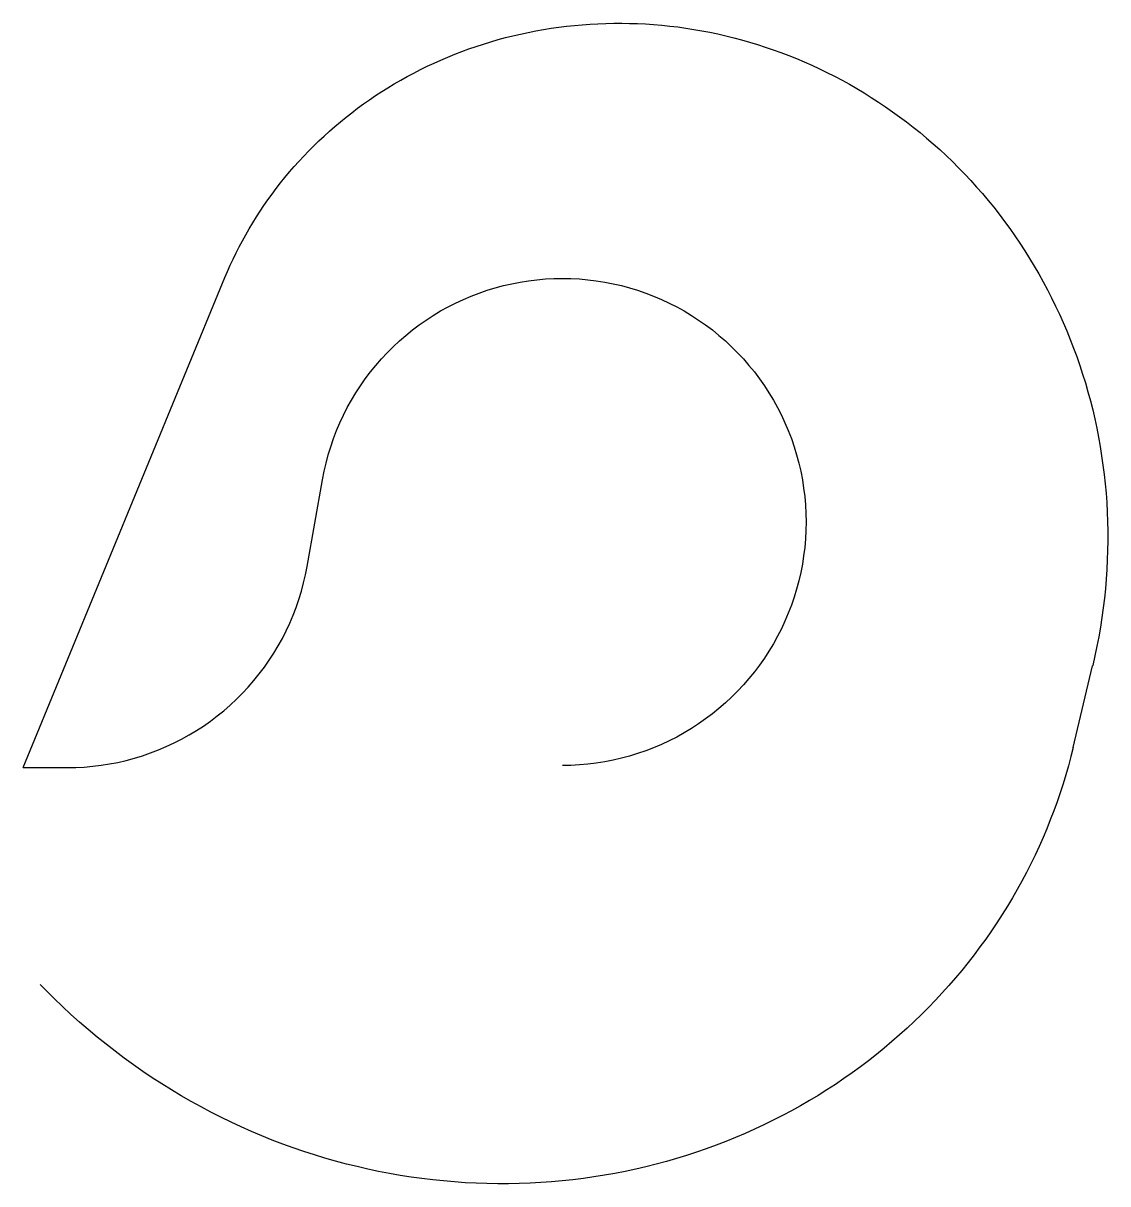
# Model space of a CAD drawing. Header units: metres. Extents: x 0 to 15574, y -5977 to 10692.
import ezdxf

# ---------------------------------------------------------------- set-up
doc = ezdxf.new("R2010")
doc.units = ezdxf.units.M

msp = doc.modelspace()

# ---------------------------------------------------------------- linework, layer by layer
at = {"layer": 'NorminalTrack', "color": 1}
msp.add_lwpolyline([(0, 0), (632, 0), (755, 2), (876, 9), (998, 19), (1119, 34), (1240, 53), (1360, 76), (1479, 104), (1597, 136), (1713, 171), (1829, 211), (1943, 255), (2055, 302), (2166, 354), (2275, 409), (2382, 469), (2486, 532), (2589, 598), (2689, 668), (2786, 742), (2881, 818), (2973, 899), (3063, 982), (3149, 1068), (3232, 1157), (3312, 1250), (3389, 1345), (3463, 1442), (3533, 1542), (3599, 1644), (3662, 1749), (3721, 1856), (3777, 1965), (3828, 2075), (3876, 2188), (3920, 2302), (3960, 2417), (3995, 2534), (4027, 2652), (4054, 2771), (4078, 2891), (4078, 2891), (4297, 4136), (4321, 4256), (4348, 4375), (4380, 4493), (4415, 4610), (4455, 4726), (4499, 4840), (4547, 4952), (4598, 5063), (4654, 5171), (4713, 5278), (4776, 5383), (4842, 5485), (4912, 5585), (4986, 5683), (5063, 5778), (5143, 5870), (5226, 5959), (5312, 6045), (5402, 6129), (5494, 6209), (5589, 6286), (5686, 6359), (5786, 6429), (5889, 6496), (5993, 6559), (6100, 6618), (6209, 6673), (6320, 6725), (6432, 6773), (6546, 6816), (6661, 6856), (6778, 6892), (6896, 6923), (7015, 6951), (7135, 6974), (7256, 6993), (7377, 7008), (7498, 7019), (7620, 7025), (7742, 7027), (7865, 7025), (7986, 7019), (8108, 7008), (8229, 6993), (8350, 6974), (8470, 6951), (8589, 6923), (8707, 6892), (8823, 6856), (8939, 6816), (9053, 6773), (9165, 6725), (9276, 6673), (9385, 6618), (9492, 6559), (9596, 6496), (9699, 6429), (9799, 6359), (9896, 6286), (9991, 6209), (10083, 6129), (10173, 6045), (10259, 5959), (10342, 5870), (10422, 5778), (10499, 5683), (10573, 5585), (10643, 5485), (10709, 5383), (10772, 5278), (10831, 5171), (10887, 5063), (10938, 4952), (10986, 4840), (11030, 4726), (11070, 4610), (11105, 4493), (11137, 4375), (11164, 4256), (11188, 4136), (11207, 4016), (11222, 3895), (11232, 3773), (11239, 3651), (11241, 3529), (11239, 3407), (11232, 3285), (11222, 3163), (11207, 3042), (11188, 2922), (11164, 2802), (11137, 2683), (11105, 2565), (11070, 2448), (11030, 2333), (10986, 2219), (10938, 2106), (10887, 1995), (10831, 1887), (10772, 1780), (10709, 1675), (10643, 1573), (10573, 1473), (10499, 1375), (10422, 1280), (10342, 1188), (10259, 1099), (10173, 1013), (10083, 929), (9991, 849), (9896, 772), (9799, 699), (9699, 629), (9596, 562), (9492, 499), (9385, 440), (9276, 385), (9165, 333), (9053, 285), (8939, 242), (8823, 202), (8707, 166), (8589, 135), (8470, 107), (8350, 84), (8229, 65), (8108, 50), (7986, 39), (7865, 33), (7742, 31)], dxfattribs=at)
at = {"layer": 'WindSpiral', "color": 3}
for p, q in [((0, 0), (2897, 7038)), ((15076, 291), (15356, 1462))]:
    msp.add_line(p, q, dxfattribs=at)
for points in [[(2897, 7038), (2934, 7127), (2974, 7216), (3015, 7305), (3057, 7393), (3102, 7480), (3148, 7567), (3195, 7654), (3244, 7739), (3295, 7824), (3348, 7909), (3402, 7992), (3457, 8075), (3515, 8157), (3574, 8239), (3634, 8319), (3696, 8399), (3759, 8478), (3824, 8556), (3891, 8632), (3959, 8708), (4028, 8783), (4099, 8857), (4172, 8930), (4246, 9001), (4321, 9072), (4398, 9141), (4476, 9210), (4555, 9277), (4636, 9342), (4718, 9407), (4802, 9470), (4887, 9532), (4973, 9592), (5060, 9652), (5148, 9709), (5238, 9766), (5329, 9821), (5421, 9874), (5515, 9926), (5609, 9977), (5704, 10026), (5801, 10073), (5899, 10119), (5997, 10163), (6097, 10205), (6197, 10246), (6299, 10286), (6401, 10323), (6504, 10359), (6609, 10393), (6714, 10425), (6819, 10456), (6926, 10485), (7033, 10512), (7141, 10537), (7250, 10560), (7359, 10582), (7469, 10601), (7579, 10619), (7690, 10635), (7802, 10649), (7914, 10661), (8026, 10671), (8139, 10679), (8252, 10685), (8366, 10690), (8480, 10692), (8594, 10692), (8708, 10690), (8823, 10687), (8938, 10681), (9053, 10673), (9168, 10663), (9283, 10651), (9398, 10638), (9513, 10622), (9628, 10604), (9743, 10584), (9858, 10562), (9973, 10538), (10087, 10511), (10202, 10483), (10316, 10453), (10429, 10421), (10543, 10386), (10656, 10350), (10769, 10311), (10881, 10271), (10992, 10228), (11104, 10183), (11214, 10137), (11324, 10088), (11434, 10037), (11542, 9985), (11650, 9930), (11758, 9873), (11864, 9815), (11970, 9754), (12075, 9691), (12178, 9627), (12281, 9560), (12383, 9492), (12484, 9421), (12584, 9349), (12683, 9275), (12781, 9199), (12878, 9121), (12973, 9041), (13068, 8959), (13161, 8876), (13252, 8791), (13343, 8704), (13432, 8615), (13519, 8525), (13606, 8433), (13691, 8339), (13774, 8244), (13856, 8147), (13936, 8048), (14015, 7948), (14092, 7846), (14167, 7742), (14241, 7638), (14313, 7531), (14383, 7423), (14452, 7314), (14519, 7204), (14584, 7092), (14647, 6978), (14708, 6864), (14768, 6748), (14825, 6630), (14881, 6512), (14934, 6392), (14986, 6272), (15035, 6150), (15083, 6027), (15128, 5903), (15172, 5778), (15213, 5652), (15252, 5525), (15289, 5397), (15324, 5268), (15357, 5139), (15387, 5008), (15415, 4877), (15441, 4745), (15465, 4613), (15486, 4480), (15505, 4346), (15522, 4212), (15537, 4077), (15549, 3941), (15559, 3806), (15566, 3669), (15571, 3533), (15574, 3396), (15574, 3259), (15572, 3121), (15567, 2984), (15561, 2846), (15551, 2708), (15539, 2570), (15525, 2432), (15509, 2294), (15490, 2156), (15468, 2019), (15444, 1881), (15418, 1743), (15389, 1606), (15358, 1469), (15356, 1462)], [(15076, 291), (15044, 159), (15009, 28), (14971, -103), (14932, -234), (14890, -364), (14845, -493), (14799, -622), (14749, -751), (14698, -878), (14644, -1005), (14588, -1132), (14530, -1257), (14469, -1382), (14406, -1506), (14341, -1629), (14274, -1751), (14204, -1872), (14132, -1992), (14058, -2111), (13982, -2229), (13903, -2346), (13822, -2462), (13739, -2576), (13654, -2689), (13567, -2801), (13478, -2912), (13387, -3021), (13293, -3128), (13198, -3235), (13101, -3339), (13001, -3443), (12900, -3544), (12796, -3644), (12691, -3743), (12584, -3840), (12475, -3935), (12364, -4028), (12252, -4119), (12137, -4209), (12021, -4297), (11903, -4383), (11783, -4467), (11662, -4549), (11539, -4629), (11415, -4707), (11289, -4783), (11161, -4857), (11032, -4928), (10902, -4998), (10770, -5065), (10636, -5131), (10502, -5194), (10366, -5255), (10229, -5313), (10090, -5369), (9950, -5423), (9809, -5475), (9668, -5524), (9524, -5570), (9380, -5615), (9235, -5656), (9089, -5696), (8942, -5733), (8795, -5767), (8646, -5799), (8496, -5828), (8346, -5855), (8195, -5879), (8044, -5900), (7892, -5919), (7739, -5935), (7586, -5949), (7432, -5960), (7278, -5968), (7124, -5974), (6969, -5977), (6814, -5977), (6658, -5975), (6503, -5969), (6347, -5961), (6192, -5951), (6036, -5937), (5880, -5921), (5724, -5902), (5569, -5881), (5413, -5856), (5258, -5829), (5103, -5799), (4948, -5766), (4794, -5731), (4640, -5693), (4486, -5652), (4333, -5608), (4181, -5562), (4029, -5513), (3877, -5461), (3727, -5406), (3577, -5349), (3428, -5289), (3280, -5226), (3132, -5161), (2986, -5093), (2840, -5022), (2696, -4949), (2553, -4873), (2410, -4794), (2269, -4713), (2130, -4629), (1991, -4543), (1854, -4454), (1718, -4363), (1583, -4269), (1450, -4173), (1319, -4074), (1189, -3973), (1060, -3869), (934, -3763), (809, -3654), (685, -3544), (564, -3430), (444, -3315), (326, -3197), (244, -3113)]]:
    msp.add_lwpolyline(points, dxfattribs=at)

doc.saveas('drawing.dxf')
